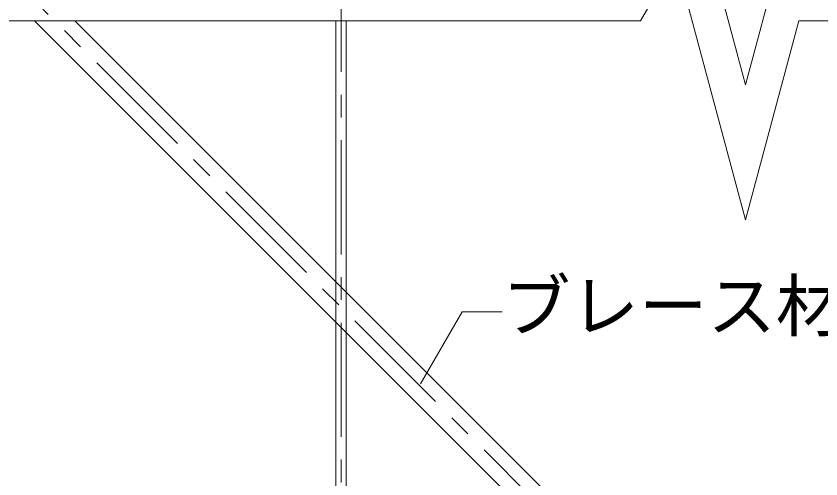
# Model space of a CAD drawing. Units: millimetres on the paper, with parts at other scales. Extents: x -195 to 195, y -135 to 133.
# Drawn here: x -131.4 to -96.13, y -45.41 to -25.12 of the extents above; entities that cross this region are included whole.
import ezdxf
from ezdxf.enums import TextEntityAlignment as Align

# ---------------------------------------------------------------- set-up
doc = ezdxf.new("R2010")
doc.units = ezdxf.units.MM
doc.linetypes.add('CHAIN1', pattern=[8, 5, -1, 1, -1])
doc.linetypes.add('DASHED1', pattern=[1.8, 1.2, -0.6])
for name, color, linetype, lineweight in [('5-0_中心線', 4, 'CHAIN1', 9), ('5-1_吊り材', 7, 'Continuous', 18), ('5-4_ブレース・補強材', 4, 'Continuous', 9), ('5-6_文字', 7, 'Continuous', 18)]:
    doc.layers.add(name, color=color, linetype=linetype, lineweight=lineweight)
doc.styles.add('ＭＳ ゴシック', font='')
doc.styles.get('ＭＳ ゴシック').set_extended_font_data('MS Gothic')

msp = doc.modelspace()

# ---------------------------------------------------------------- linework, layer by layer
at = {"layer": '5-0_中心線'}
for p, q in [((-117.16, -59.57), (-117.16, -5.037)), ((-96.044, -58.995), (-130.218, -24.821))]:
    msp.add_line(p, q, dxfattribs=at)
at = {"layer": '5-1_吊り材'}
for p, q in [((-117.385, -54.473), (-117.385, -25.336)), ((-116.935, -54.473), (-116.935, -25.336))]:
    msp.add_line(p, q, dxfattribs=at)
at = {"layer": '5-4_ブレース・補強材'}
for p, q in [((-117.385, -38.539), (-130.587, -25.336)), ((-117.385, -36.771), (-128.82, -25.336)), ((-97.392, -56.763), (-116.935, -37.221)), ((-99.16, -56.763), (-116.935, -38.989))]:
    msp.add_line(p, q, dxfattribs=at)
at = {"layer": '5-4_ブレース・補強材', "linetype": 'DASHED1'}
for p, q in [((-117.385, -36.771), (-116.935, -37.221)), ((-117.385, -38.539), (-116.935, -38.989))]:
    msp.add_line(p, q, dxfattribs=at)
at = {"layer": '5-6_文字'}
msp.add_line((-174.497, -25.336), (-104.041, -25.336), dxfattribs=at)
for points in [[(-101.868, -19.083), (-99.44, -28.145), (-97.964, -22.634)], [(-104.041, -25.336), (-102.495, -22.658), (-99.44, -34.059)], [(-99.44, -34.059), (-97.103, -25.336), (-10.829, -25.336)], [(-110.106, -38.085), (-111.856, -38.085), (-113.681, -41.245)]]:
    msp.add_lwpolyline(points, dxfattribs=at)

# ---------------------------------------------------------------- texts
at = {"layer": '5-6_文字', "style": 'ＭＳ ゴシック'}
msp.add_text('ブレース材', height=2.199, dxfattribs=at).set_placement((-110.106, -39.585), align=Align.BOTTOM_LEFT)

doc.saveas('drawing.dxf')
